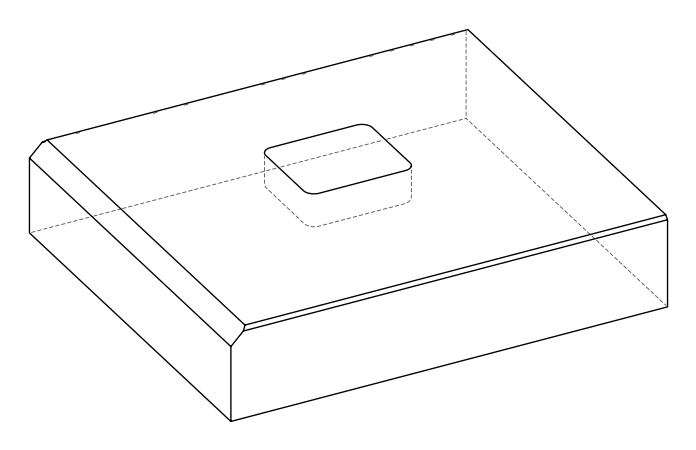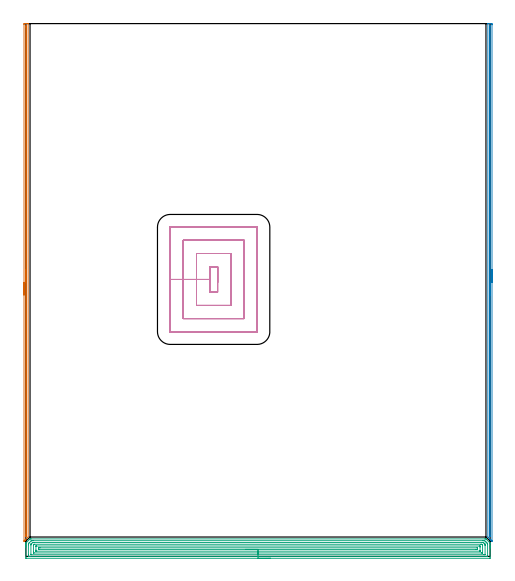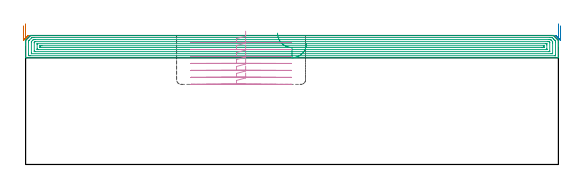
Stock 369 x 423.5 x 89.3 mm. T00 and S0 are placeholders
(PLAN: 4 operations, 1 tool changes, 42.7 min)
(1 AREA_MILL | FG_CHAMFER_SURFACE | UGT0205_001 | 6.7 min | 2313 mm3)
(2 AREA_MILL_1 | FG_CHAMFER_SURFACE_1 | UGT0205_001 | 6.7 min | 2377 mm3)
(3 AREA_MILL_2 | FG_CHAMFER_SURFACE_2 | UGT0205_001 | 17.92 min | 43523 mm3)
(4 MILL_RECTANGULAR_POCKET | POCKET_RECTANGULAR_STRAIGHT | UGT0201_095 | Follow Part, ap 5, ae 75% | 11.36 min | 307986 mm3)
(TOOL UGT0205_001 | Chamfer Mill 20 x 3 x 45 deg. | D20 FL50 Z2)
(TOOL UGT0201_095 | End mill 20 mm | D20 R3 FL38 Z4)
(OP 1 AREA_MILL)
G17 G21 G94 G90
T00 M6
G54
G17 G0 G90 X-1.5 Y207.8 S1061 M3
G43 Z99.3 H0
Z96.
G94 G1 Y207.838 Z95.128 F250.
Y207.952 Z94.263
Y208.141 Z93.412
Y208.403 Z92.58
Y208.737 Z91.774
Y209.14 Z91.
Y209.608 Z90.264
Y210.139 Z89.572
Y210.729 Z88.929
Y211.372 Z88.34
Y212.064 Z87.808
Y212.8 Z87.34
Y213.574 Z86.937
Y214.38 Z86.603
Y215.212 Z86.341
Y216.063 Z86.152
Y216.928 Z86.038
Y217.8 Z86.
Y422.879
X-1.497 Y423.223
X-1.492 Y423.49 Z86.003
X-1.16 Y423.5 Z86.334
X-0.628 Z86.869
X-0.287 Z87.209
X0.246 Z87.742
X0.587 Z88.081
X1.269 Z88.769
X1.534 Z89.034
X1.669 Y423.498 Z89.161
X1.797 Y423.49 Z89.288
X1.8 Y423.325 Z89.3
Y15.4 Z89.299
X0.587 Y14.185 Z88.083
X-0.149 Y13.45 Z87.349
X-0.287 Y13.311 Z87.209
X-0.431 Y13.168 Z87.067
X-0.576 Y13.023 Z86.921
X-0.724 Y12.874 Z86.772
X-0.878 Y12.721 Z86.62
X-1.003 Y12.596 Z86.494
X-1.16 Y12.437 Z86.335
X-1.325 Y12.274 Z86.173
X-1.496 Y12.103 Z86.001
X-1.499 Y12.101 Z85.999
X-1.5 Y12.274 Z86.
Y217.8
X-0.086 Z87.414
Y420.886
X-0.085 Y421.091 Z87.415
X-0.082 Y421.332 Z87.418
X-0.079 Y421.452 Z87.421
X-0.072 Y421.491 Z87.428
X-0.049 Y421.492 Z87.451
X0.189 Y421.499 Z87.689
X0.338 Y421.497 Z87.838
X0.37 Y421.493 Z87.87
X0.379 Y421.49 Z87.879
X0.381 Y421.48 Z87.881
X0.384 Y421.445 Z87.884
X0.385 Y421.297 Z87.885
X0.386 Y17.189 Z87.886
X0.385 Y16.984 Z87.885
X0.381 Y16.506 Z87.881
X0.379 Y16.449 Z87.879
X0.351 Y16.413 Z87.851
X0.242 Y16.296 Z87.742
X0.044 Y16.099 Z87.544
X-0.028 Y16.031 Z87.472
X-0.079 Y15.988 Z87.421
X-0.082 Y16.086 Z87.418
X-0.084 Y16.296 Z87.416
X-0.086 Y16.7 Z87.414
Y16.984
Y217.8
Y218.671 Z87.452
Y219.536 Z87.566
Y220.388 Z87.755
Y221.22 Z88.017
Y222.026 Z88.351
Y222.8 Z88.754
Y223.536 Z89.223
Y224.228 Z89.754
Y224.871 Z90.343
Y225.46 Z90.986
Y225.991 Z91.678
Y226.46 Z92.414
Y226.863 Z93.188
Y227.197 Z93.994
Y227.459 Z94.826
Y227.648 Z95.678
Y227.762 Z96.543
Y227.8 Z97.414
G0 Z99.3
M5
M2
(OP 2 AREA_MILL_1)
G17 G21 G94 G90
T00 M6
G54
G17 G0 G90 X370.5 Y227.8 S1061 M3
G43 Z99.3 H0
Z96.
G94 G1 Y227.762 Z95.128 F250.
Y227.648 Z94.263
Y227.459 Z93.412
Y227.197 Z92.58
Y226.863 Z91.774
Y226.46 Z91.
Y225.991 Z90.264
Y225.46 Z89.572
Y224.871 Z88.929
Y224.228 Z88.34
Y223.536 Z87.808
Y222.8 Z87.34
Y222.026 Z86.937
Y221.22 Z86.603
Y220.388 Z86.341
Y219.536 Z86.152
Y218.672 Z86.038
Y217.8 Z86.
Y12.233
X370.497 Y12.194
X370.489 Y12.11 Z86.003
X370.432 Y12.166 Z86.063
X370.325 Y12.274 Z86.173
X370.16 Y12.437 Z86.335
X370.003 Y12.595 Z86.494
X369.878 Y12.721 Z86.62
X369.724 Y12.874 Z86.772
X369.576 Y13.023 Z86.921
X369.431 Y13.168 Z87.067
X369.287 Y13.311 Z87.209
X369.149 Y13.45 Z87.348
X368.984 Y13.615 Z87.514
X368.85 Y13.748 Z87.646
X368.722 Y13.877 Z87.776
X367.54 Y15.059 Z88.958
X367.2 Y15.4 Z89.299
Y423.325 Z89.3
X367.202 Y423.49 Z89.288
X367.331 Y423.498 Z89.161
X367.466 Y423.5 Z89.034
X367.731 Z88.769
X368.413 Z88.081
X369.628 Z86.869
X370.16 Y423.496 Z86.334
X370.492 Y423.49 Z86.003
X370.497 Y423.223 Z86.
X370.5 Y422.879
Y422.531
Y217.8
X369.086 Z87.414
X369.085 Y16.296 Z87.415
X369.084 Y16.094 Z87.416
X369.081 Y15.994 Z87.419
X369.08 Y15.984 Z87.42
X369.069 Y15.99 Z87.431
X369.037 Y16.018 Z87.463
X368.759 Y16.296 Z87.741
X368.63 Y16.432 Z87.87
X368.621 Y16.566 Z87.879
X368.617 Y16.835 Z87.883
X368.615 Y16.983 Z87.885
X368.614 Y420.886 Z87.886
X368.615 Y421.091 Z87.885
X368.618 Y421.333 Z87.882
X368.621 Y421.452 Z87.879
X368.628 Y421.491 Z87.872
X368.651 Y421.492 Z87.849
X368.889 Y421.499 Z87.611
X369.038 Y421.497 Z87.462
X369.07 Y421.493 Z87.43
X369.079 Y421.49 Z87.421
X369.081 Y421.48 Z87.419
X369.084 Y421.445 Z87.416
X369.085 Y421.297 Z87.415
X369.086 Y217.8 Z87.414
Y216.928 Z87.452
Y216.063 Z87.566
Y215.212 Z87.755
Y214.38 Z88.017
Y213.574 Z88.351
Y212.8 Z88.754
Y212.064 Z89.223
Y211.372 Z89.754
Y210.729 Z90.343
Y210.14 Z90.986
Y209.608 Z91.678
Y209.14 Z92.414
Y208.737 Z93.188
Y208.403 Z93.994
Y208.141 Z94.826
Y207.952 Z95.678
Y207.838 Z96.543
Y207.8 Z97.414
G0 Z99.3
M5
M2
(OP 3 AREA_MILL_2)
G17 G21 G94 G90
T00 M6
G54
G17 G0 G90 X194.5 Y-1.5 S1061 M3
G43 Z99.3 H0
Z83.9
G94 G1 X194.462 Z83.028 F250.
X194.348 Z82.163
X194.159 Z81.312
X193.897 Z80.48
X193.563 Z79.674
X193.16 Z78.9
X192.692 Z78.164
X192.16 Z77.472
X191.571 Z76.829
X190.928 Z76.24
X190.236 Z75.708
X189.5 Z75.24
X188.726 Z74.837
X187.92 Z74.503
X187.088 Z74.241
X186.237 Z74.052
X185.372 Z73.938
X184.5 Z73.9
X0.609
X0.292 Y-1.498 Z73.901
X0.01 Y-1.492 Z73.906
X0. Y-1.207 Z74.191
Y7.09 Z82.485
Y7.657 Z83.054
Y7.981 Z83.377
Y8.548 Z83.944
Y8.871 Z84.267
Y9.518 Z84.918
Y10.005 Z85.404
X0.01 Y10.604 Z86.003
X0.054 Y10.652 Z86.051
X0.162 Y10.763 Z86.161
X3.167 Y13.768 Z89.167
X3.287 Y13.887 Z89.287
X3.304 Y13.893 Z89.293
X4.179 Y13.9 Z89.3
X364.821
X365.701 Y13.893 Z89.293
X365.713 Y13.885 Z89.285
X365.833 Y13.768 Z89.167
X368.838 Y10.763 Z86.161
X368.946 Y10.652 Z86.051
X368.99 Y10.604 Z86.003
X369. Y10.005 Z85.404
Y8.548 Z83.944
Y7.981 Z83.377
Y7.657 Z83.054
Y7.09 Z82.485
Y6.483 Z81.879
X368.999 Y-1.208 Z74.189
X368.99 Y-1.492 Z73.906
X368.707 Y-1.499 Z73.899
X184.5 Y-1.5 Z73.9
Y-0.086 Z75.314
X3.287
X2.443 Y-0.082 Z75.318
X2.394 Y-0.079 Z75.321
X2.01 Y-0.033 Z75.367
X2.003 Y0.357 Z75.757
X2.001 Y0.858 Z76.258
X2. Y1.25 Z76.65
X2.001 Y9.263 Z84.663
X2.004 Y9.762 Z85.162
X2.008 Y10.146 Z85.546
X2.394 Y10.544 Z85.944
X2.448 Y10.598 Z85.998
X4.179 Y12.328 Z87.728
X4.234 Y12.379 Z87.779
X4.294 Y12.433 Z87.833
X5.023 Y12.482 Z87.882
X5.072 Y12.483 Z87.883
X5.912 Y12.486 Z87.886
X363.035
X363.877 Y12.483 Z87.883
X363.928 Y12.481 Z87.881
X364.706 Y12.433 Z87.833
X364.821 Y12.324 Z87.724
X365.608 Y11.542 Z86.942
X365.713 Y11.437 Z86.837
X366.498 Y10.652 Z86.052
X366.606 Y10.543 Z85.943
X366.988 Y10.15 Z85.55
X366.994 Y9.762 Z85.162
X366.999 Y9.37 Z84.77
Y0.466 Z75.866
X366.992 Y-0.033 Z75.367
X366.99 Y-0.075 Z75.325
X366.818 Y-0.082 Z75.318
X366.712 Y-0.085 Z75.315
X366.659 Y-0.086 Z75.314
X366.606
X184.5
Y1.328 Z76.728
X4.179 Y1.329 Z76.729
X4.039 Y1.33 Z76.73
X4.017 Y1.332 Z76.732
X4.011 Y1.334 Z76.734
X4.008 Y1.355 Z76.755
X4.003 Y1.45 Z76.85
X4.001 Y1.569 Z76.969
X4. Y1.748 Z77.148
Y9.05 Z84.45
X4.003 Y9.406 Z84.806
X4.006 Y9.584 Z84.984
X4.01 Y9.672 Z85.072
X4.024 Y9.713 Z85.113
X4.066 Y9.762 Z85.162
X4.121 Y9.82 Z85.22
X4.179 Y9.88 Z85.28
X5.072 Y10.773 Z86.173
X5.335 Y11.026 Z86.426
X5.374 Y11.063 Z86.463
X5.427 Y11.065 Z86.465
X5.547 Y11.069 Z86.469
X5.965 Y11.071 Z86.471
X6.437
X362.615
X363.035 Y11.07 Z86.47
X363.512 Y11.067 Z86.467
X363.608 Y11.065 Z86.465
X363.799 Y10.891 Z86.291
X363.928 Y10.771 Z86.171
X364.049 Y10.652 Z86.052
X364.821 Y9.879 Z85.279
X364.933 Y9.762 Z85.162
X364.97 Y9.719 Z85.119
X364.99 Y9.671 Z85.071
X364.996 Y9.587 Z84.987
X365. Y8.871 Z84.271
Y8.692 Z84.092
X364.999 Y1.57 Z76.97
X364.993 Y1.39 Z76.79
X364.99 Y1.343 Z76.743
X364.975 Y1.335 Z76.735
X364.926 Y1.333 Z76.733
X364.821 Y1.33 Z76.73
X364.348 Y1.329 Z76.729
X363.928 Y1.328 Z76.728
X184.5
Y2.743 Z78.143
X6.752
X6.055 Y2.748 Z78.148
X6.02 Y2.749 Z78.149
X6.01 Y2.782 Z78.182
X6.006 Y2.883 Z78.283
X6.002 Y3.087 Z78.487
X6. Y3.493 Z78.893
Y8.871 Z84.271
X6.003 Y9.085 Z84.485
X6.007 Y9.192 Z84.592
X6.01 Y9.243 Z84.643
X6.04 Y9.279 Z84.679
X6.24 Y9.487 Z84.887
X6.33 Y9.575 Z84.975
X6.388 Y9.627 Z85.027
X6.419 Y9.65 Z85.05
X6.962 Y9.657 Z85.057
X361.355
X362.143 Y9.656 Z85.056
X362.249 Y9.655 Z85.055
X362.592 Y9.648 Z85.048
X362.778 Y9.465 Z84.865
X362.936 Y9.306 Z84.706
X362.979 Y9.261 Z84.661
X362.99 Y9.211 Z84.611
X362.994 Y9.11 Z84.51
X363. Y8.907 Z84.307
X362.999 Y3.101 Z78.501
X362.997 Y2.887 Z78.287
X362.993 Y2.781 Z78.181
X362.991 Y2.757 Z78.157
X362.979 Y2.749 Z78.149
X362.926 Y2.747 Z78.147
X362.143 Y2.743 Z78.143
X362.038
X184.5
Y4.157 Z79.557
X8.643
X8.011 Y4.159 Z79.559
X8.009 Y4.161 Z79.561
X8.003 Y4.167 Z79.567
X8.001 Y4.419 Z79.819
X8. Y5.06 Z80.46
Y7.731 Z83.131
X8.001 Y7.981 Z83.381
X8.003 Y8.141 Z83.541
X8.007 Y8.22 Z83.62
X8.009 Y8.235 Z83.635
X8.043 Y8.237 Z83.637
X8.117 Y8.24 Z83.64
X8.38 Y8.242 Z83.642
X360.357 Y8.243 Z83.643
X360.989 Y8.241 Z83.641
X360.991 Y8.239 Z83.639
X360.997 Y8.233 Z83.633
X360.999 Y7.981 Z83.381
X361. Y7.34 Z82.74
Y4.669 Z80.069
X360.999 Y4.419 Z79.819
X360.997 Y4.259 Z79.659
X360.993 Y4.18 Z79.58
X360.991 Y4.165 Z79.565
X360.958 Y4.163 Z79.563
X360.883 Y4.16 Z79.56
X360.62 Y4.157 Z79.557
X184.5
Y5.571 Z80.971
X10.428 Y5.572 Z80.972
X10.164 Y5.573 Z80.973
X10.059 Y5.576 Z80.976
X10.014 Y5.578 Z80.978
X10.01 Y5.603 Z81.003
X10.003 Y5.734 Z81.134
X10.001 Y6.2 Z81.6
X10.002 Y6.625 Z82.025
X10.007 Y6.769 Z82.169
X10.01 Y6.816 Z82.216
X10.036 Y6.822 Z82.222
X10.113 Y6.824 Z82.224
X10.428 Y6.827 Z82.227
X10.691 Y6.829 Z82.229
X11.321
X358.572 Y6.828 Z82.228
X358.836 Y6.827 Z82.227
X358.941 Y6.824 Z82.224
X358.986 Y6.822 Z82.222
X358.99 Y6.797 Z82.197
X358.997 Y6.666 Z82.066
X358.999 Y6.2 Z81.6
X358.998 Y5.775 Z81.175
X358.993 Y5.631 Z81.031
X358.99 Y5.584 Z80.984
X358.964 Y5.578 Z80.978
X358.887 Y5.576 Z80.976
X358.572 Y5.572 Z80.972
X358.31 Y5.571 Z80.971
X357.679
X184.5
X183.628 Z81.009
X182.764 Z81.123
X181.912 Z81.312
X181.08 Z81.574
X180.274 Z81.908
X179.5 Z82.311
X178.764 Z82.78
X178.072 Z83.311
X177.429 Z83.9
X176.84 Z84.543
X176.309 Z85.235
X175.84 Z85.971
X175.437 Z86.745
X175.103 Z87.551
X174.841 Z88.383
X174.652 Z89.235
X174.538 Z90.1
X174.5 Z90.971
G0 Z99.3
M5
M2
(OP 4 MILL_RECTANGULAR_POCKET)
G17 G21 G94 G90
T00 M6
G54
G17 G0 G90 X152.4 Y217.533 S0 M3
G43 Z99.3 H0
Z92.3
G94 G1 Y230.3 Z88.879 F250.
X146.1 Z87.191
Y220.15 Z84.471
Y210. F500.
X152.4
Y230.3
X146.1
Y220.15
X135.6
Y199.5
X162.9
Y240.8
X135.6
Y220.15
X125.1
Y189.
X173.4
Y251.3
X125.1
Y220.15
X114.6
Y178.6
X114.605 Y178.545
X114.645 Y178.505
X114.7 Y178.5
X183.8
X183.855 Y178.505
X183.895 Y178.545
X183.9 Y178.6
Y261.7
X183.895 Y261.755
X183.855 Y261.795
X183.8 Y261.8
X114.7
X114.645 Y261.795
X114.605 Y261.755
X114.6 Y261.7
Y220.15
Y219.15
G0 X152.4 Y217.533 Z87.471
G1 Y230.3 Z84.051 F250.
X146.1 Z82.362
Y220.15 Z79.643
Y210. F500.
X152.4
Y230.3
X146.1
Y220.15
X135.6
Y199.5
X162.9
Y240.8
X135.6
Y220.15
X125.1
Y189.
X173.4
Y251.3
X125.1
Y220.15
X114.6
Y178.6
X114.605 Y178.545
X114.645 Y178.505
X114.7 Y178.5
X183.8
X183.855 Y178.505
X183.895 Y178.545
X183.9 Y178.6
Y261.7
X183.895 Y261.755
X183.855 Y261.795
X183.8 Y261.8
X114.7
X114.645 Y261.795
X114.605 Y261.755
X114.6 Y261.7
Y220.15
Y219.15
G0 X152.4 Y217.533 Z82.643
G1 Y230.3 Z79.222 F250.
X146.1 Z77.534
Y220.15 Z74.814
Y210. F500.
X152.4
Y230.3
X146.1
Y220.15
X135.6
Y199.5
X162.9
Y240.8
X135.6
Y220.15
X125.1
Y189.
X173.4
Y251.3
X125.1
Y220.15
X114.6
Y178.6
X114.605 Y178.545
X114.645 Y178.505
X114.7 Y178.5
X183.8
X183.855 Y178.505
X183.895 Y178.545
X183.9 Y178.6
Y261.7
X183.895 Y261.755
X183.855 Y261.795
X183.8 Y261.8
X114.7
X114.645 Y261.795
X114.605 Y261.755
X114.6 Y261.7
Y220.15
Y219.15
G0 X152.4 Y217.533 Z77.814
G1 Y230.3 Z74.393 F250.
X146.1 Z72.705
Y220.15 Z69.986
Y210. F500.
X152.4
Y230.3
X146.1
Y220.15
X135.6
Y199.5
X162.9
Y240.8
X135.6
Y220.15
X125.1
Y189.
X173.4
Y251.3
X125.1
Y220.15
X114.6
Y178.6
X114.605 Y178.545
X114.645 Y178.505
X114.7 Y178.5
X183.8
X183.855 Y178.505
X183.895 Y178.545
X183.9 Y178.6
Y261.7
X183.895 Y261.755
X183.855 Y261.795
X183.8 Y261.8
X114.7
X114.645 Y261.795
X114.605 Y261.755
X114.6 Y261.7
Y220.15
Y219.15
G0 X152.4 Y217.533 Z72.986
G1 Y230.3 Z69.565 F250.
X146.1 Z67.877
Y220.15 Z65.157
Y210. F500.
X152.4
Y230.3
X146.1
Y220.15
X135.6
Y199.5
X162.9
Y240.8
X135.6
Y220.15
X125.1
Y189.
X173.4
Y251.3
X125.1
Y220.15
X114.6
Y178.6
X114.605 Y178.545
X114.645 Y178.505
X114.7 Y178.5
X183.8
X183.855 Y178.505
X183.895 Y178.545
X183.9 Y178.6
Y261.7
X183.895 Y261.755
X183.855 Y261.795
X183.8 Y261.8
X114.7
X114.645 Y261.795
X114.605 Y261.755
X114.6 Y261.7
Y220.15
Y219.15
G0 X152.4 Y217.533 Z68.157
G1 Y230.3 Z64.736 F250.
X146.1 Z63.048
Y220.15 Z60.329
Y210. F500.
X152.4
Y230.3
X146.1
Y220.15
X135.6
Y199.5
X162.9
Y240.8
X135.6
Y220.15
X125.1
Y189.
X173.4
Y251.3
X125.1
Y220.15
X114.6
Y178.6
X114.605 Y178.545
X114.645 Y178.505
X114.7 Y178.5
X183.8
X183.855 Y178.505
X183.895 Y178.545
X183.9 Y178.6
Y261.7
X183.895 Y261.755
X183.855 Y261.795
X183.8 Y261.8
X114.7
X114.645 Y261.795
X114.605 Y261.755
X114.6 Y261.7
Y220.15
Y219.15
G0 X152.4 Y217.533 Z63.329
G1 Y230.3 Z59.908 F250.
X146.1 Z58.22
Y220.15 Z55.5
Y210. F500.
X152.4
Y230.3
X146.1
Y220.15
X135.6
Y199.5
X162.9
Y240.8
X135.6
Y220.15
X125.1
Y189.
X173.4
Y251.3
X125.1
Y220.15
X114.6
Y178.6
X114.605 Y178.545
X114.645 Y178.505
X114.7 Y178.5
X183.8
X183.855 Y178.505
X183.895 Y178.545
X183.9 Y178.6
Y261.7
X183.895 Y261.755
X183.855 Y261.795
X183.8 Y261.8
X114.7
X114.645 Y261.795
X114.605 Y261.755
X114.6 Y261.7
Y220.15
Y219.15
G0 Z99.3
M5
M2
